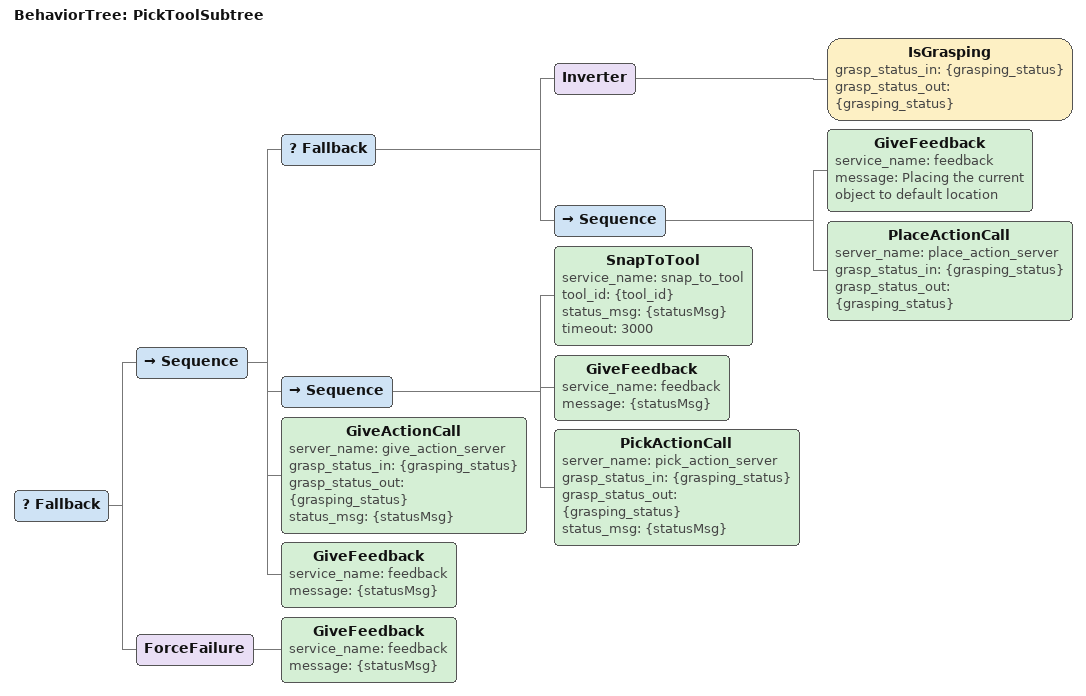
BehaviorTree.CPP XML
<root BTCPP_format="4">
    <BehaviorTree ID="PickToolSubtree">
        <Fallback>
            <Sequence>
                <Fallback>
                    <Inverter>
                        <IsGrasping grasp_status_in="{grasping_status}"
                                    grasp_status_out="{grasping_status}"/>
                    </Inverter>
                    <Sequence>
                        <GiveFeedback service_name="feedback"
                                        message="Placing the current object to default location"/>
                        <PlaceActionCall server_name = "place_action_server"
                                         grasp_status_in = "{grasping_status}"
                                         grasp_status_out= "{grasping_status}"/>
                    </Sequence>
                </Fallback>
                <Sequence>
                    <SnapToTool service_name="snap_to_tool"
                                tool_id="{tool_id}"
                                status_msg="{statusMsg}"
                                timeout="3000"/>
                    <GiveFeedback service_name="feedback"
                                    message="{statusMsg}"/>
                    <PickActionCall server_name = "pick_action_server"
                                    grasp_status_in = "{grasping_status}"
                                    grasp_status_out= "{grasping_status}"
                                    status_msg= "{statusMsg}"/>
                </Sequence>
                <GiveActionCall server_name = "give_action_server"
                                grasp_status_in= "{grasping_status}"
                                grasp_status_out= "{grasping_status}"
                                status_msg="{statusMsg}"/>
                <GiveFeedback service_name="feedback"
                              message="{statusMsg}"/>
            </Sequence>
            <ForceFailure>
                <GiveFeedback service_name="feedback"
                                message="{statusMsg}"/>
            </ForceFailure>
        </Fallback>
    </BehaviorTree>
</root>
